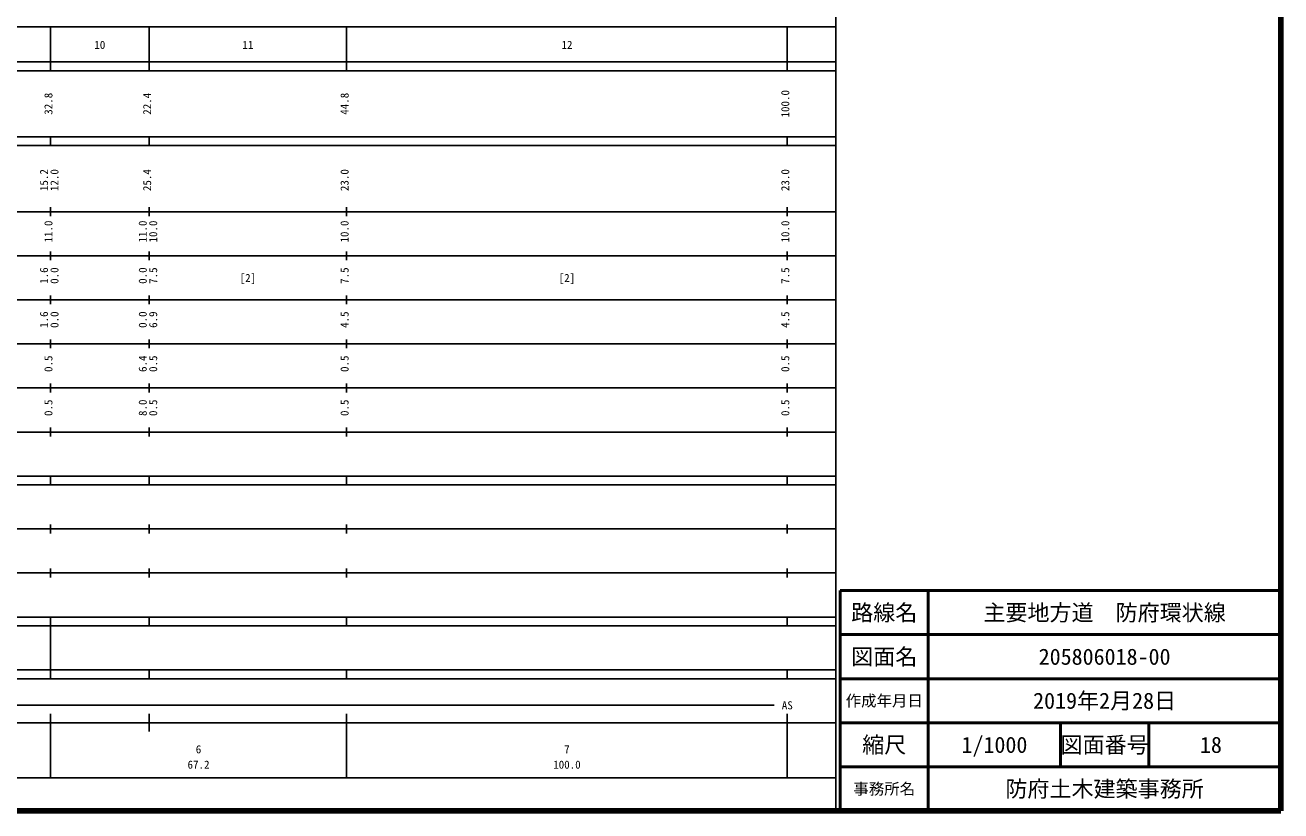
# Model space of a CAD drawing. Units: millimetres on the paper, enlarged 1000 times. Extents: x 40000 to 680000, y 20000 to 380000.
# Drawn here: x 395052 to 680000, y 20000 to 198357 of the extents above; entities that cross this region are included whole.
import ezdxf
from ezdxf.enums import TextEntityAlignment as Align

# ---------------------------------------------------------------- set-up
doc = ezdxf.new("R2010")
doc.units = ezdxf.units.MM
doc.header["$LTSCALE"] = 1000
for name, color, linetype, lineweight in [('M-TTL', 2, 'Continuous', 140), ('M-TTL-BAND', 7, 'Continuous', 25), ('M-TTL-FRAM', 2, 'Continuous', 50), ('M-TTL-LINE', 7, 'Continuous', 50)]:
    doc.layers.add(name, color=color, linetype=linetype, lineweight=lineweight)
doc.layers.add('M-TTL-TXT', color=7, linetype='Continuous')
doc.styles.add('ＭＳ ゴシック', font='')
doc.styles.get('ＭＳ ゴシック').set_extended_font_data('MS Gothic')

msp = doc.modelspace()

# ---------------------------------------------------------------- linework, layer by layer
at = {"layer": 'M-TTL'}
for p, q in [((680000, 20000), (680000, 380000)), ((40000, 20000), (680000, 20000))]:
    msp.add_line(p, q, dxfattribs=at)
at = {"layer": 'M-TTL-BAND'}
for p, q in [((579000, 20000), (579000, 370000)), ((68000, 198000), (579000, 198000)), ((400800, 188000), (400800, 198000)), ((423200, 188000), (423200, 198000)), ((468000, 188000), (468000, 198000)), ((568000, 188000), (568000, 198000)), ((40000, 190000), (579000, 190000)), ((40000, 188000), (579000, 188000)), ((40000, 173000), (579000, 173000)), ((40000, 171000), (579000, 171000)), ((400800, 171000), (400800, 173000)), ((423200, 171000), (423200, 173000)), ((568000, 171000), (568000, 173000)), ((400800, 155000), (400800, 157000)), ((423200, 155000), (423200, 157000)), ((468000, 155000), (468000, 157000)), ((568000, 155000), (568000, 157000)), ((40000, 156000), (579000, 156000)), ((46000, 146000), (579000, 146000)), ((400800, 145000), (400800, 147000)), ((423200, 145000), (423200, 147000)), ((468000, 145000), (468000, 147000)), ((568000, 145000), (568000, 147000)), ((400800, 135000), (400800, 137000)), ((423200, 135000), (423200, 137000)), ((468000, 135000), (468000, 137000)), ((568000, 135000), (568000, 137000)), ((52000, 136000), (579000, 136000)), ((46000, 126000), (579000, 126000)), ((400800, 125000), (400800, 127000)), ((423200, 125000), (423200, 127000)), ((468000, 125000), (468000, 127000)), ((568000, 125000), (568000, 127000)), ((400800, 115000), (400800, 117000)), ((423200, 115000), (423200, 117000)), ((468000, 115000), (468000, 117000)), ((568000, 115000), (568000, 117000)), ((52000, 116000), (579000, 116000)), ((46000, 106000), (579000, 106000)), ((400800, 105000), (400800, 107000)), ((423200, 105000), (423200, 107000)), ((468000, 105000), (468000, 107000)), ((568000, 105000), (568000, 107000)), ((40000, 96000), (579000, 96000)), ((400800, 94000), (400800, 96000)), ((423200, 94000), (423200, 96000)), ((468000, 94000), (468000, 96000)), ((568000, 94000), (568000, 96000)), ((40000, 94000), (579000, 94000)), ((49000, 84000), (579000, 84000)), ((400800, 83000), (400800, 85000)), ((423200, 83000), (423200, 85000)), ((468000, 83000), (468000, 85000)), ((568000, 83000), (568000, 85000)), ((400800, 73000), (400800, 75000)), ((423200, 73000), (423200, 75000)), ((468000, 73000), (468000, 75000)), ((568000, 73000), (568000, 75000)), ((40000, 74000), (579000, 74000)), ((40000, 64000), (579000, 64000)), ((400800, 62000), (400800, 64000)), ((423200, 62000), (423200, 64000)), ((468000, 62000), (468000, 64000)), ((568000, 62000), (568000, 64000)), ((40000, 62000), (579000, 62000)), ((400800, 52000), (400800, 62000)), ((40000, 52000), (579000, 52000)), ((400800, 50000), (400800, 52000)), ((423200, 50000), (423200, 52000)), ((468000, 50000), (468000, 52000)), ((568000, 50000), (568000, 52000)), ((40000, 50000), (579000, 50000)), ((71000, 44000), (565000, 44000)), ((40000, 40000), (579000, 40000)), ((400800, 27500), (400800, 42000)), ((423200, 38000), (423200, 42000)), ((468000, 27500), (468000, 42000)), ((568000, 27500), (568000, 42000)), ((68000, 27500), (579000, 27500))]:
    msp.add_line(p, q, dxfattribs=at)
at = {"layer": 'M-TTL-FRAM'}
for p, q in [((680000, 70000), (580000, 70000)), ((580000, 70000), (580000, 20000))]:
    msp.add_line(p, q, dxfattribs=at)
at = {"layer": 'M-TTL-LINE'}
for p, q in [((600000, 70000), (600000, 20000)), ((680000, 60000), (580000, 60000)), ((680000, 50000), (580000, 50000)), ((680000, 40000), (580000, 40000)), ((630000, 40000), (630000, 30000)), ((650000, 40000), (650000, 30000)), ((680000, 30000), (580000, 30000))]:
    msp.add_line(p, q, dxfattribs=at)

# ---------------------------------------------------------------- texts
at = {"layer": 'M-TTL-BAND', "style": 'ＭＳ ゴシック'}
for s, p in [('10', (412000, 192405)), ('11', (445600, 192405)), ('12', (518000, 192405)), ('[2]', (445600, 139500)), ('[2]', (518000, 139500)), ('AS', (568000, 42500)), ('6', (434400, 32523)), ('7', (518000, 32523)), ('67.2', (434400, 29033)), ('100.0', (518000, 29033))]:
    msp.add_text(s, height=1833, dxfattribs=at).set_placement(p, align=Align.BOTTOM_CENTER)
for s, p in [('32.8', (401800, 180500)), ('22.4', (424200, 180500)), ('44.8', (469000, 180500)), ('100.0', (569000, 180500)), ('15.2', (400800, 163174)), ('12.0', (403170, 163174)), ('25.4', (424200, 163174)), ('23.0', (469000, 163174)), ('23.0', (569000, 163174)), ('11.0', (401800, 151500)), ('11.0', (423200, 151500)), ('10.0', (425570, 151500)), ('10.0', (469000, 151500)), ('10.0', (569000, 151500)), ('1.6', (400800, 141500)), ('0.0', (403170, 141500)), ('0.0', (423200, 141500)), ('7.5', (425570, 141500)), ('7.5', (469000, 141500)), ('7.5', (569000, 141500)), ('1.6', (400800, 131500)), ('0.0', (403170, 131500)), ('0.0', (423200, 131500)), ('6.9', (425570, 131500)), ('4.5', (469000, 131500)), ('4.5', (569000, 131500)), ('0.5', (401800, 121500)), ('6.4', (423200, 121500)), ('0.5', (425570, 121500)), ('0.5', (469000, 121500)), ('0.5', (569000, 121500)), ('0.5', (401800, 111500)), ('8.0', (423200, 111500)), ('0.5', (425570, 111500)), ('0.5', (469000, 111500)), ('0.5', (569000, 111500))]:
    msp.add_text(s, height=1833, rotation=90, dxfattribs=at).set_placement(p, align=Align.BOTTOM_CENTER)
at = {"layer": 'M-TTL-TXT', "style": 'ＭＳ ゴシック'}
for s, height, p in [('路線名', 3666, (590000, 65000)), ('路線名', 3666, (590000, 65000)), ('主要地方道\u3000防府環状線', 3666, (640000, 65000)), ('図面名', 3666, (590000, 55000)), ('図面名', 3666, (590000, 55000)), ('205806018-00', 3666, (640000, 55000)), ('作成年月日', 2566, (590000, 45000)), ('作成年月日', 2566, (590000, 45000)), ('2019年2月28日', 3666, (640000, 45000)), ('縮尺', 3666, (590000, 35000)), ('縮尺', 3666, (590000, 35000)), ('1/1000', 3666, (615000, 35000)), ('図面番号', 3666, (640000, 35000)), ('図面番号', 3666, (640000, 35000)), ('18', 3666, (664125, 35000)), ('事務所名', 2566, (590000, 25000)), ('事務所名', 2566, (590000, 25000)), ('防府土木建築事務所', 3666, (640000, 25000))]:
    msp.add_text(s, height=height, dxfattribs=at).set_placement(p, align=Align.MIDDLE_CENTER)

doc.saveas('drawing.dxf')
